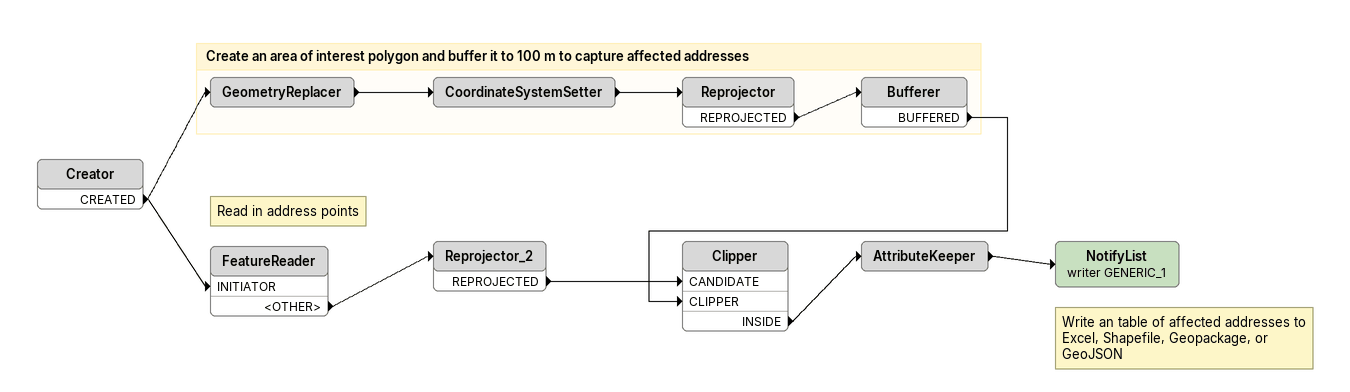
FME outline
Creator
    CREATED -> GeometryReplacer
    CREATED -> FeatureReader [INITIATOR]
Note: Read in address points
FeatureReader
    <OTHER> -> Reprojector_2
Reprojector_2
    REPROJECTED -> Clipper [CANDIDATE]
Clipper
    INSIDE -> AttributeKeeper
AttributeKeeper
    -> NotifyList (writer GENERIC_1)
Note: Write an table of affected addresses to Excel, Shapefile, Geopackage, or GeoJSON
NotifyList (writer GENERIC_1)

Bookmark: Create an area of interest polygon and buffer it to 100 m to capture affected addresses
GeometryReplacer
    -> CoordinateSystemSetter
CoordinateSystemSetter
    -> Reprojector
Reprojector
    REPROJECTED -> Bufferer
Bufferer
    BUFFERED -> Clipper [CLIPPER]
